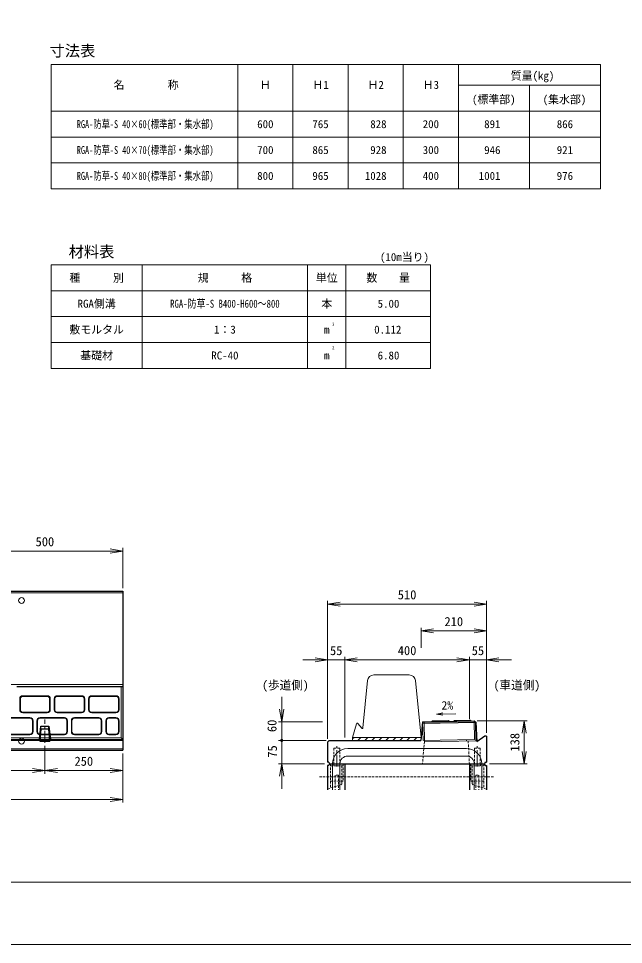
# Model space of a CAD drawing. Units: millimetres at full size, sheet at 1:20. Extents: x 0 to 8400, y 0 to 5940.
# Drawn here: x 3264 to 5206, y 0 to 2970 of the extents above; entities that cross this region are included whole.
import ezdxf
from ezdxf.enums import TextEntityAlignment as Align

# ---------------------------------------------------------------- set-up
doc = ezdxf.new("R2010")
doc.units = ezdxf.units.MM
doc.header["$LTSCALE"] = 20
doc.linetypes.add('USER1', pattern=[0.5625, 0.375, -0.1875])
doc.linetypes.add('USER3', pattern=[3, 1.875, -0.375, 0.375, -0.375])
for name, color, linetype, lineweight in [('0_2', 7, 'Continuous', 25), ('ACC(細線）', 4, 'USER1', 13), ('CEN(細線）', 5, 'USER3', 13), ('CON2(細線）', 6, 'Continuous', 13), ('CON（太線）', 1, 'Continuous', 25), ('TEXT(細線）', 1, 'Continuous', 13), ('WORKLAYER', 2, 'Continuous', 25), ('寸法線', 7, 'Continuous', 9), ('構造物-寸法', 7, 'Continuous', 9)]:
    doc.layers.add(name, color=color, linetype=linetype, lineweight=lineweight)
doc.styles.add('ＭＳ ゴシック', font='')
doc.styles.get('ＭＳ ゴシック').set_extended_font_data('MS Gothic')

# ---------------------------------------------------------------- blocks, each defined once
blk = doc.blocks.new('open_arrow')
at = {"color": 0, "linetype": 'Continuous', "lineweight": -2}
blk.add_lwpolyline([(7.5, 1.25), (0, 0), (7.5, -1.25)], dxfattribs=at)
blk = doc.blocks.new('filled_dot')
at = {"color": 0, "linetype": 'Continuous', "lineweight": -2, "const_width": 1.25}
blk.add_lwpolyline([(-0.625, 0, 1), (0.625, 0, 1)], format="xyb", close=True, dxfattribs=at)

msp = doc.modelspace()

# ---------------------------------------------------------------- linework, layer by layer
at = {"layer": '0_2', "lineweight": 13}
for p, q in [((4404.1, 864.42), (4517.9, 864.42)), ((4369, 694.39), (4384.2, 846.41)), ((4537.81, 846.41), (4556, 664.42)), ((4348.53, 708.09), (4336, 664.42)), ((4365.43, 693.36), (4353.25, 709)), ((4336, 664.42), (4336, 654.42)), ((4336, 664.42), (4556, 664.42))]:
    msp.add_line(p, q, dxfattribs=at)
for centre, radius, start, end in [((4404.1, 844.42), 20, 90, 174.28941), ((4517.74, 844.42), 20, 5.71059, 90), ((4351.12, 707.34), 2.7, 37.91649, 164), ((4367.01, 694.59), 2, 217.91649, 354.28941)]:
    msp.add_arc(centre, radius, start, end, dxfattribs=at)
at = {"layer": 'ACC(細線）', "lineweight": 9}
for p, q in [((4276, 629.42), (4295, 629.42)), ((4276, 629.42), (4276, 579.42)), ((4295, 629.42), (4295, 579.42)), ((4727, 629.42), (4746, 629.42)), ((4727, 629.42), (4727, 579.42)), ((4746, 629.42), (4746, 579.42))]:
    msp.add_line(p, q, dxfattribs=at)
at = {"layer": 'ACC(細線）'}
for p, q in [((4566.76, 650.11), (4560.66, 579.42)), ((4707.24, 652.79), (4711.22, 579.42)), ((4265, 579.42), (4265, 523.42)), ((4306, 579.42), (4265, 579.42)), ((4306, 573.42), (4265, 573.42)), ((4275.5, 579.42), (4275.5, 573.42)), ((4295.5, 579.42), (4295.5, 573.42)), ((4301.5, 573.42), (4301.5, 523.42)), ((4306, 579.42), (4306, 523.42)), ((4716, 579.42), (4716, 523.42)), ((4716, 579.42), (4757, 579.42)), ((4716, 573.42), (4757, 573.42)), ((4720.5, 573.42), (4720.5, 523.42)), ((4726.5, 579.42), (4726.5, 573.42)), ((4746.5, 579.42), (4746.5, 573.42)), ((4757, 579.42), (4757, 523.42)), ((4290.5, 543.42), (4280.5, 543.42)), ((4280.5, 543.42), (4280.5, 495.69)), ((4290.5, 543.42), (4290.5, 495.69)), ((4731.5, 543.42), (4741.5, 543.42)), ((4731.5, 543.42), (4731.5, 495.69)), ((4741.5, 543.42), (4741.5, 495.69)), ((4256, 498.42), (4299.44, 512.74)), ((4265, 523.42), (4265, 501.38)), ((4306, 523.42), (4265, 523.42)), ((4301.5, 515.59), (4301.5, 523.42)), ((4716, 523.42), (4757, 523.42)), ((4720.5, 515.59), (4720.5, 523.42)), ((4766, 498.42), (4722.56, 512.74)), ((4757, 523.42), (4757, 501.38))]:
    msp.add_line(p, q, dxfattribs=at)
for centre, start, end in [((4298.5, 515.59), 288.24585, 0), ((4723.5, 515.59), 180, 251.75415)]:
    msp.add_arc(centre, 3, start, end, dxfattribs=at)
at = {"layer": 'CEN(細線）'}
msp.add_line((3348.24, 647.31), (3348.24, 721.79), dxfattribs=at)
at = {"layer": 'CON2(細線）'}
for p, q in [((1598.25, 1127.83), (3598.25, 1127.83)), ((3593.3, 827.83), (3593.3, 662.59)), ((1603.2, 662.59), (3593.3, 662.59)), ((3593.3, 662.59), (3598.25, 657.83)), ((1598.25, 627.83), (3598.25, 627.83)), ((4320.5, 628.42), (4701.5, 628.42)), ((4320.5, 604.42), (4701.5, 604.42)), ((4271.5, 579.42), (4271.5, 495.69)), ((4295.5, 579.42), (4295.5, 495.69)), ((4726.5, 579.42), (4726.5, 495.69)), ((4750.5, 579.42), (4750.5, 495.69))]:
    msp.add_line(p, q, dxfattribs=at)
at = {"layer": 'CON2(細線）', "color": 2}
msp.add_line((3598.25, 833.83), (3222.59, 833.83), dxfattribs=at)
at = {"layer": 'CON2(細線）'}
for centre, radius, start, end in [((4320.5, 579.42), 49, 90, 180), ((4701.5, 579.42), 49, 0, 90), ((4320.5, 579.42), 25, 90, 180), ((4701.5, 579.42), 25, 0, 90)]:
    msp.add_arc(centre, radius, start, end, dxfattribs=at)
at = {"layer": 'CON（太線）'}
for p, q in [((1598.25, 1132.83), (3598.25, 1132.83)), ((3598.25, 1132.83), (3598.25, 622.83)), ((3258.25, 827.83), (3598.25, 827.83)), ((4561.01, 714.51), (4555.01, 654.42)), ((4561.01, 714.51), (4726.29, 717.66)), ((4593, 717.12), (4644, 718.09)), ((4663, 718.46), (4714, 719.43)), ((4726.29, 717.66), (4731.3, 712.66)), ((4731.3, 712.66), (4734.94, 650.17)), ((1598.25, 657.83), (3598.25, 657.83)), ((4261, 654.42), (4256, 649.42)), ((4261, 654.42), (4555.01, 654.42)), ((4734.74, 653.69), (4736.46, 651.24)), ((4761, 668.42), (4734.94, 650.17)), ((4766, 668.42), (4761, 668.42)), ((4766, 668.42), (4766, 584.42)), ((4256, 649.42), (4256, 584.42)), ((1598.25, 622.83), (3598.25, 622.83)), ((4260, 584.42), (4256, 584.42)), ((4260, 574.42), (4256, 574.42)), ((4256, 574.42), (4256, 495.69)), ((4260, 584.42), (4262, 579.42)), ((4262, 579.42), (4260, 574.42)), ((4262, 579.42), (4311, 579.42)), ((4262, 579.42), (4311, 579.42)), ((4262, 579.42), (4760, 579.42)), ((4311, 579.42), (4311, 495.69)), ((4711, 579.42), (4760, 579.42)), ((4711, 579.42), (4711, 495.69)), ((4711, 579.42), (4760, 579.42)), ((4762, 584.42), (4760, 579.42)), ((4760, 579.42), (4762, 574.42)), ((4760, 579.42), (4762, 574.42)), ((4762, 584.42), (4766, 584.42)), ((4762, 574.42), (4766, 574.42)), ((4762, 574.42), (4766, 574.42)), ((4766, 574.42), (4766, 495.69))]:
    msp.add_line(p, q, dxfattribs=at)
at = {"layer": 'CON（太線）', "color": 2}
msp.add_line((4560.5, 709.41), (4731.3, 712.66), dxfattribs=at)
at = {"layer": 'TEXT(細線）'}
for p, q in [((3367.97, 2822.23), (3367.97, 2423.66)), ((5131.98, 2822.23), (3367.97, 2822.23)), ((3967.45, 2822.23), (3967.45, 2423.66)), ((4144.58, 2423.66), (4144.58, 2822.23)), ((4321.71, 2423.66), (4321.71, 2822.23)), ((4498.84, 2423.66), (4498.84, 2822.23)), ((4675.97, 2423.66), (4675.97, 2822.23)), ((5131.98, 2423.66), (5131.98, 2822.23)), ((3967.45, 2423.66), (3967.45, 2755.78)), ((5131.98, 2755.78), (4675.97, 2755.78)), ((4903.98, 2423.66), (4903.98, 2755.78)), ((5131.98, 2672.75), (3367.97, 2672.75)), ((5131.98, 2589.72), (3367.97, 2589.72)), ((5131.98, 2506.69), (3367.97, 2506.69)), ((5131.98, 2423.66), (3367.97, 2423.66)), ((3367.97, 2179.82), (3367.97, 1847.7)), ((4585.75, 2179.82), (3367.97, 2179.82)), ((3660.81, 2179.82), (3660.81, 1847.7)), ((4191.57, 2179.82), (4191.57, 1847.7)), ((4314.81, 2179.82), (4314.81, 1847.7)), ((4585.75, 2179.82), (4585.75, 1847.7)), ((4585.75, 2096.79), (3367.97, 2096.79)), ((4585.75, 2013.76), (3367.97, 2013.76)), ((4585.75, 1930.73), (3367.97, 1930.73)), ((4585.75, 1847.7), (3367.97, 1847.7))]:
    msp.add_line(p, q, dxfattribs=at)
at = {"layer": 'WORKLAYER', "color": 3}
for p, q in [((3330.74, 656.38), (3335.58, 700.61)), ((3335.72, 691.35), (3332.17, 652.37)), ((3335.72, 691.35), (3335.58, 700.61)), ((3335.58, 700.61), (3360.89, 700.61)), ((3335.74, 691.35), (3360.74, 691.35)), ((3360.74, 691.35), (3360.89, 700.61)), ((3364.3, 652.37), (3360.74, 691.35)), ((3360.89, 700.61), (3365.74, 656.38)), ((3330.74, 656.38), (3365.74, 656.38)), ((3330.74, 656.38), (3332.11, 654.09)), ((3332.11, 654.09), (3332.17, 652.37)), ((3364.36, 654.09), (3364.3, 652.37)), ((3365.74, 656.38), (3364.36, 654.09)), ((3332.17, 652.37), (3364.3, 652.37))]:
    msp.add_line(p, q, dxfattribs=at)
at = {"layer": '寸法線'}
for p, q in [((4625.58, 742.48), (4605.65, 738.77)), ((4605.65, 738.77), (4667.56, 739.94)), ((4605.65, 738.77), (4625.71, 735.81))]:
    msp.add_line(p, q, dxfattribs=at)
at = {"layer": '構造物-寸法'}
for p, q in [((3098.25, 1262), (3598.25, 1262)), ((3598.25, 1142.83), (3598.25, 1272)), ((4256, 659.42), (4256, 1101.74)), ((4766, 678.42), (4766, 1101.74)), ((4766, 1091.74), (4256, 1091.74)), ((4556, 951.39), (4556, 1015.75)), ((4766, 809.92), (4766, 1015.75)), ((4766, 1005.75), (4556, 1005.75)), ((4256, 659.42), (4256, 922.79)), ((4311, 664.42), (4311, 922.79)), ((4311, 664.42), (4311, 922.79)), ((4711, 729.37), (4711, 922.79)), ((4711, 722.28), (4711, 922.79)), ((4766, 678.42), (4766, 922.79)), ((4391, 912.79), (4176, 912.79)), ((4711, 912.79), (4311, 912.79)), ((4631, 912.79), (4846, 912.79)), ((3267.5, 752.83), (3267.5, 787.83)), ((3269.5, 752.83), (3269.5, 787.83)), ((3277.5, 797.83), (3355.5, 797.83)), ((3277.5, 795.83), (3355.5, 795.83)), ((3363.5, 787.83), (3363.5, 752.83)), ((3365.5, 787.83), (3365.5, 752.83)), ((3378, 752.83), (3378, 787.83)), ((3380, 752.83), (3380, 787.83)), ((3388, 797.83), (3466, 797.83)), ((3388, 795.83), (3466, 795.83)), ((3474, 787.83), (3474, 752.83)), ((3476, 787.83), (3476, 752.83)), ((3488.5, 752.83), (3488.5, 787.83)), ((3490.5, 752.83), (3490.5, 787.83)), ((3498.5, 797.83), (3576.5, 797.83)), ((3498.5, 795.83), (3576.5, 795.83)), ((3584.5, 787.83), (3584.5, 752.83)), ((3586.5, 787.83), (3586.5, 752.83)), ((4108.59, 654.42), (4108.59, 794.51)), ((3355.5, 744.83), (3277.5, 744.83)), ((3355.5, 742.83), (3277.5, 742.83)), ((3466, 744.83), (3388, 744.83)), ((3466, 742.83), (3388, 742.83)), ((3576.5, 744.83), (3498.5, 744.83)), ((3576.5, 742.83), (3498.5, 742.83)), ((3222.25, 727.83), (3300.25, 727.83)), ((3222.25, 725.83), (3300.25, 725.83)), ((3308.25, 717.83), (3308.25, 682.83)), ((3310.25, 717.83), (3310.25, 682.83)), ((3322.75, 682.83), (3322.75, 717.83)), ((3324.75, 682.83), (3324.75, 717.83)), ((3332.75, 727.83), (3410.75, 727.83)), ((3332.75, 725.83), (3410.75, 725.83)), ((3418.75, 717.83), (3418.75, 682.83)), ((3420.75, 717.83), (3420.75, 682.83)), ((3433.25, 682.83), (3433.25, 717.83)), ((3435.25, 682.83), (3435.25, 717.83)), ((3443.25, 727.83), (3521.25, 727.83)), ((3443.25, 725.83), (3521.25, 725.83)), ((3529.25, 717.83), (3529.25, 682.83)), ((3531.25, 717.83), (3531.25, 682.83)), ((3543.75, 717.83), (3543.75, 682.83)), ((3545.75, 717.83), (3545.75, 682.83)), ((3576.5, 727.83), (3553.75, 727.83)), ((3576.5, 725.83), (3553.75, 725.83)), ((3584.5, 682.83), (3584.5, 717.83)), ((3586.5, 682.83), (3586.5, 717.83)), ((4239.56, 714.51), (4098.59, 714.51)), ((4736.29, 717.66), (4896.96, 717.66)), ((4886.96, 717.66), (4886.96, 579.42)), ((1598.25, 653.94), (3598.25, 653.94)), ((3300.25, 674.83), (3222.25, 674.83)), ((3300.25, 672.83), (3222.25, 672.83)), ((3410.75, 674.83), (3332.75, 674.83)), ((3410.75, 672.83), (3332.75, 672.83)), ((3521.25, 674.83), (3443.25, 674.83)), ((3521.25, 672.83), (3443.25, 672.83)), ((3553.75, 674.83), (3576.5, 674.83)), ((3553.75, 672.83), (3576.5, 672.83)), ((4251, 654.42), (4098.59, 654.42)), ((4251, 654.42), (4098.59, 654.42)), ((4108.59, 654.42), (4108.59, 499.42)), ((4336, 659.79), (4340.63, 664.42)), ((4353.08, 654.42), (4363.08, 664.42)), ((4375.53, 654.42), (4385.53, 664.42)), ((4397.98, 654.42), (4407.98, 664.42)), ((4420.43, 654.42), (4430.43, 664.42)), ((4442.88, 654.42), (4452.88, 664.42)), ((4465.33, 654.42), (4475.33, 664.42)), ((4487.78, 654.42), (4497.78, 664.42)), ((4510.24, 654.42), (4520.23, 664.42)), ((4532.69, 654.42), (4542.68, 664.42)), ((3348.24, 637.31), (3348.24, 547.8)), ((3348.24, 637.31), (3348.24, 547.8)), ((3598.25, 612.83), (3598.25, 547.8)), ((3598.25, 612.83), (3598.25, 455.05)), ((4246, 579.42), (4098.59, 579.42)), ((4776, 579.42), (4896.96, 579.42)), ((1848.24, 557.8), (3348.24, 557.8)), ((3348.24, 557.8), (3598.25, 557.8)), ((1598.25, 465.05), (3598.25, 465.05))]:
    msp.add_line(p, q, dxfattribs=at)
at = {"layer": '構造物-寸法', "color": 4}
for p, q in [((4561.04, 714.51), (4562.18, 654.52)), ((4565.54, 714.6), (4566.76, 650.11)), ((4726.51, 717.67), (4727.65, 657.68)), ((4731.1, 712.86), (4732.23, 653.26)), ((4562.18, 654.52), (4727.65, 657.68)), ((4702.15, 657.19), (4702.24, 652.69)), ((4566.76, 650.11), (4732.23, 653.26))]:
    msp.add_line(p, q, dxfattribs=at)
at = {"layer": '構造物-寸法', "color": 1}
for p, q in [((4591, 715.08), (4593, 717.12)), ((4644, 718.09), (4646, 716.13)), ((4661, 716.42), (4663, 718.46)), ((4714, 719.43), (4716.95, 717.48))]:
    msp.add_line(p, q, dxfattribs=at)
at = {"layer": '構造物-寸法', "linetype": 'USER3'}
for p, q in [((4285.5, 570.84), (4285.5, 636.04)), ((4736.5, 570.84), (4736.5, 636.04))]:
    msp.add_line(p, q, dxfattribs=at)
at = {"layer": '構造物-寸法', "linetype": 'USER1', "lineweight": 13}
msp.add_line((4229.34, 537.38), (4789.61, 537.38), dxfattribs=at)
at = {"layer": '構造物-寸法', "color": 2}
msp.add_lwpolyline([(0, 5940), (0, 0), (8400, 0), (8400, 5940)], close=True, dxfattribs=at)
at = {"layer": '構造物-寸法'}
msp.add_lwpolyline([(200, 5740), (200, 200), (8200, 200), (8200, 5740)], close=True, dxfattribs=at)
for centre in [(3273.27, 1103.33), (3273.27, 652.33)]:
    msp.add_circle(centre, 9.5, dxfattribs=at)
for centre, radius, start, end in [((3277.5, 787.83), 10, 90, 180), ((3277.5, 787.83), 8, 90, 180), ((3355.5, 787.83), 10, 0, 90), ((3355.5, 787.83), 8, 0, 90), ((3388, 787.83), 10, 90, 180), ((3388, 787.83), 8, 90, 180), ((3466, 787.83), 10, 0, 90), ((3466, 787.83), 8, 0, 90), ((3498.5, 787.83), 10, 90, 180), ((3498.5, 787.83), 8, 90, 180), ((3576.5, 787.83), 10, 0, 90), ((3576.5, 787.83), 8, 0, 90), ((3277.5, 752.83), 10, 180, 270), ((3277.5, 752.83), 8, 180, 270), ((3355.5, 752.83), 10, 270, 0), ((3355.5, 752.83), 8, 270, 0), ((3388, 752.83), 10, 180, 270), ((3388, 752.83), 8, 180, 270), ((3466, 752.83), 10, 270, 0), ((3466, 752.83), 8, 270, 0), ((3498.5, 752.83), 10, 180, 270), ((3498.5, 752.83), 8, 180, 270), ((3576.5, 752.83), 10, 270, 0), ((3576.5, 752.83), 8, 270, 0), ((3300.25, 717.83), 10, 0, 90), ((3300.25, 717.83), 8, 0, 90), ((3332.75, 717.83), 10, 90, 180), ((3332.75, 717.83), 8, 90, 180), ((3410.75, 717.83), 10, 0, 90), ((3410.75, 717.83), 8, 0, 90), ((3443.25, 717.83), 10, 90, 180), ((3443.25, 717.83), 8, 90, 180), ((3521.25, 717.83), 10, 0, 90), ((3521.25, 717.83), 8, 0, 90), ((3553.75, 717.83), 10, 90, 180), ((3553.75, 717.83), 8, 90, 180), ((3576.5, 717.83), 10, 0, 90), ((3576.5, 717.83), 8, 0, 90), ((3300.25, 682.83), 10, 270, 0), ((3300.25, 682.83), 8, 270, 0), ((3332.75, 682.83), 10, 180, 270), ((3332.75, 682.83), 8, 180, 270), ((3410.75, 682.83), 10, 270, 0), ((3410.75, 682.83), 8, 270, 0), ((3443.25, 682.83), 10, 180, 270), ((3443.25, 682.83), 8, 180, 270), ((3521.25, 682.83), 10, 270, 0), ((3521.25, 682.83), 8, 270, 0), ((3553.75, 682.83), 10, 180, 270), ((3553.75, 682.83), 8, 180, 270), ((3576.5, 682.83), 10, 270, 0), ((3576.5, 682.83), 8, 270, 0)]:
    msp.add_arc(centre, radius, start, end, dxfattribs=at)

# ---------------------------------------------------------------- block references
for name, p, xscale, yscale, rotation in [('open_arrow', (3598.25, 1262), 5.33, 5.33, 180), ('open_arrow', (4766, 1091.74), 5.33, 5.33, 180), ('open_arrow', (4766, 1005.75), 5.33, 5.33, 180), ('open_arrow', (4256, 912.79), 5.33, 5.33, 180), ('open_arrow', (4711, 912.79), 5.33, 5.33, 180), ('open_arrow', (4711, 912.79), 5.33, 5.33, 180), ('open_arrow', (4108.59, 714.51), 5.33, 5.33, 90), ('open_arrow', (4886.96, 717.66), 5.33, 5.33, 270), ('filled_dot', (4108.59, 654.42), 4, 4, 90), ('filled_dot', (4108.59, 654.42), 4, 4, 270), ('open_arrow', (4886.96, 579.42), 5.33, 5.33, 90), ('open_arrow', (3348.24, 557.8), 5.33, 5.33, 180), ('open_arrow', (3598.25, 557.8), 5.33, 5.33, 180), ('open_arrow', (4108.59, 579.42), 5.33, 5.33, 270), ('open_arrow', (3598.25, 465.05), 5.33, 5.33, 180)]:
    msp.add_blockref(name, p, dxfattribs=dict(at, xscale=xscale, yscale=yscale, rotation=rotation))
at = {"layer": '構造物-寸法', "xscale": 5.33, "yscale": 5.33}
for p in [(4256, 1091.74), (4556, 1005.75), (4311, 912.79), (4311, 912.79), (4766, 912.79), (3348.24, 557.8)]:
    msp.add_blockref('open_arrow', p, dxfattribs=at)

# ---------------------------------------------------------------- texts
at = {"layer": 'TEXT(細線）', "style": 'ＭＳ ゴシック'}
for s, p in [('寸法表', (3363.22, 2837.65)), ('材料表', (3424.35, 2193.28))]:
    msp.add_text(s, height=35.92, dxfattribs=at).set_placement(p, align=Align.BOTTOM_LEFT)
for s, height, p in [('質量(kg)', 25.66, (4913.78, 2786.62)), ('名\u3000\u3000\u3000\u3000称', 25.48, (3673.24, 2757.26)), ('Ｈ', 25.66, (4056.01, 2757.26)), ('Ｈ1', 25.66, (4233.14, 2757.26)), ('Ｈ2', 25.66, (4410.27, 2757.26)), ('Ｈ3', 25.66, (4587.41, 2757.26)), ('(標準部)', 25.66, (4789.41, 2710.6)), ('(集水部)', 25.66, (5016.39, 2710.6)), ('600', 25.66, (4056.01, 2631.24)), ('765', 25.66, (4233.14, 2631.24)), (' 828', 25.66, (4410.27, 2631.24)), ('200', 25.66, (4587.41, 2631.24)), (' 891', 25.66, (4776.07, 2631.24)), ('866', 25.66, (5017.76, 2631.24)), ('700', 25.66, (4056.01, 2548.2)), ('865', 25.66, (4233.14, 2548.2)), (' 928', 25.66, (4410.27, 2548.2)), ('300', 25.66, (4587.41, 2548.2)), (' 946', 25.66, (4776.07, 2548.2)), ('921', 25.66, (5017.76, 2548.2)), ('800', 25.66, (4056.01, 2465.17)), ('965', 25.66, (4233.14, 2465.17)), ('1028', 25.66, (4410.27, 2465.17)), ('400', 25.66, (4587.41, 2465.17)), ('1001', 25.66, (4776.07, 2465.17)), ('976', 25.66, (5017.76, 2465.17)), ('種\u3000\u3000\u3000別', 25.66, (3514.39, 2138.3)), ('規\u3000\u3000\u3000格', 25.66, (3926.19, 2138.3)), ('単位', 25.66, (4253.19, 2138.3)), ('数    量', 25.66, (4450.28, 2138.3)), ('RGA側溝', 25.66, (3514.39, 2055.27)), ('本', 25.66, (4253.19, 2055.27)), ('5.00 ', 25.66, (4460.19, 2055.27)), ('3', 10.26, (4274.09, 1989.39)), ('敷モルタル', 25.66, (3514.39, 1972.24)), ('1：3', 25.66, (3926.19, 1972.24)), ('m', 25.66, (4253.19, 1972.24)), ('0.112', 25.66, (4449.12, 1972.24)), ('基礎材', 25.66, (3514.39, 1889.21)), ('RC-40', 25.66, (3926.19, 1889.21)), ('2', 10.26, (4274.09, 1914.06)), ('6.80 ', 25.66, (4460.19, 1889.21)), ('m', 25.66, (4253.19, 1889.21))]:
    msp.add_text(s, height=height, dxfattribs=at).set_placement(p, align=Align.MIDDLE_CENTER)
for s, width, p in [('RGA-防草-S 40×60(標準部・集水部)', 0.75, (3670.29, 2631.24)), ('RGA-防草-S 40×70(標準部・集水部)', 0.75, (3670.29, 2548.2)), ('RGA-防草-S 40×80(標準部・集水部)', 0.75, (3670.29, 2465.17)), ('RGA-防草-S B400-H600～800', 0.8, (3926.19, 2055.27))]:
    msp.add_text(s, height=25.66, dxfattribs=dict(at, width=width)).set_placement(p, align=Align.MIDDLE_CENTER)
msp.add_text('(10m当り)', height=25.66, dxfattribs=at).set_placement((4581.32, 2184.36), align=Align.BOTTOM_RIGHT)
at = {"layer": '寸法線', "style": 'ＭＳ ゴシック'}
msp.add_text('2%', height=27.49, dxfattribs=at).set_placement((4640.19, 744.92), align=Align.BOTTOM_CENTER)
at = {"layer": '構造物-寸法', "style": 'ＭＳ ゴシック'}
for s, p in [('500', (3348.25, 1292)), ('510', (4511, 1121.74)), ('210', (4661, 1035.75)), ('55', (4283.5, 942.79)), ('400', (4511, 942.79)), ('55', (4738.5, 942.79)), ('250', (3473.24, 587.8))]:
    msp.add_text(s, height=29.33, dxfattribs=at).set_placement(p, align=Align.MIDDLE_CENTER)
for s, p in [('(歩道側)', (4045.45, 809.68)), ('(車道側)', (4788.67, 809.68))]:
    msp.add_text(s, height=27.49, dxfattribs=at).set_placement(p, align=Align.BOTTOM_LEFT)
for s, p in [('60', (4077.15, 701.25)), ('138', (4856.96, 648.54)), ('75', (4078.59, 619.04))]:
    msp.add_text(s, height=29.33, rotation=90, dxfattribs=at).set_placement(p, align=Align.MIDDLE_CENTER)

doc.saveas('drawing.dxf')
